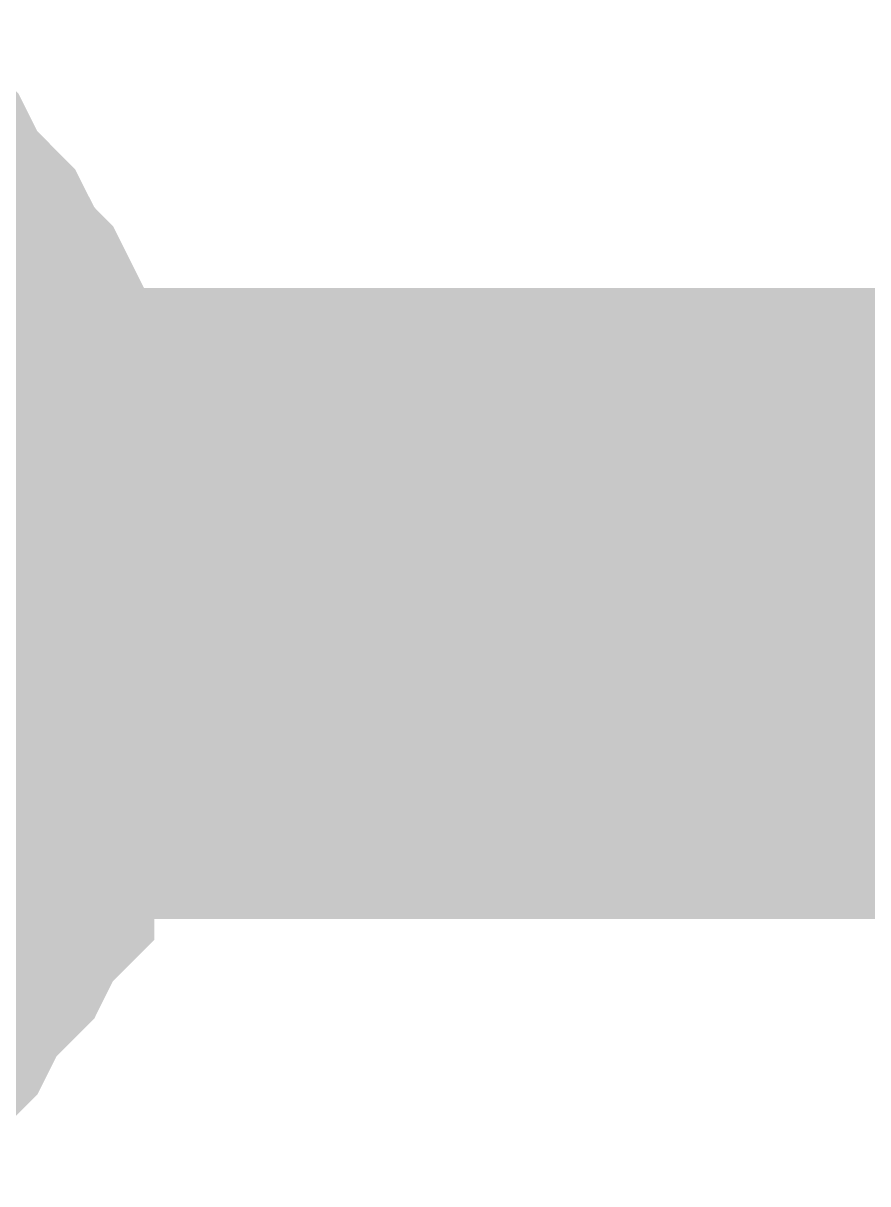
# Model space of a CAD drawing. Header units: inches. Extents: x 0 to 841, y 0 to 594.
# Drawn here: x 468.194 to 469.197, y 391.807 to 393.185 of the extents above; entities that cross this region are included whole.
import ezdxf

# ---------------------------------------------------------------- set-up
doc = ezdxf.new("R2010")
doc.units = ezdxf.units.IN
doc.layers.add('Sheet', color=255, linetype='Continuous')

msp = doc.modelspace()

# ---------------------------------------------------------------- linework, layer by layer
at = {"layer": 'Sheet'}
for points in [[(468.0432, 393.0354, 0.2997, 0.2997, 0), (468.0656, 393.0129, 0.2997, 0.2997, 0), (468.0881, 392.968, 0.2997, 0.2997, 0), (468.1106, 392.9456, 0.2997, 0.2997, 0), (468.133, 392.9231, 0.2997, 0.2997, 0), (468.1555, 392.8782, 0.2997, 0.2997, 0), (468.1779, 392.8557, 0.2997, 0.2997, 0), (468.2004, 392.8108, 0.2997, 0.2997, 0), (468.2004, 392.7883, 0.2997, 0.2997, 0), (468.2228, 392.7434, 0.2997, 0.2997, 0), (468.2228, 392.721, 0.2997, 0.2997, 0), (468.2453, 392.676, 0.2997, 0.2997, 0), (468.2453, 392.6536, 0.2997, 0.2997, 0), (468.2678, 392.6087, 0.2997, 0.2997, 0), (468.2678, 392.5637, 0.2997, 0.2997, 0), (468.2678, 392.5413, 0.2997, 0.2997, 0), (468.2678, 392.4964, 0.2997, 0.2997, 0)], [(468.0432, 393.0354, 0.2997, 0.2997, 0), (468.0656, 393.0129, 0.2997, 0.2997, 0), (468.0881, 392.968, 0.2997, 0.2997, 0), (468.1106, 392.9456, 0.2997, 0.2997, 0), (468.133, 392.9231, 0.2997, 0.2997, 0), (468.1555, 392.8782, 0.2997, 0.2997, 0), (468.1779, 392.8557, 0.2997, 0.2997, 0), (468.2004, 392.8108, 0.2997, 0.2997, 0), (468.2004, 392.7883, 0.2997, 0.2997, 0), (468.2228, 392.7434, 0.2997, 0.2997, 0), (468.2228, 392.721, 0.2997, 0.2997, 0), (468.2453, 392.676, 0.2997, 0.2997, 0), (468.2453, 392.6536, 0.2997, 0.2997, 0), (468.2678, 392.6087, 0.2997, 0.2997, 0), (468.2678, 392.5637, 0.2997, 0.2997, 0), (468.2678, 392.5413, 0.2997, 0.2997, 0), (468.2678, 392.4964, 0.2997, 0.2997, 0)], [(468.133, 392.9231, 0.0991, 0.0991, 0), (468.1555, 392.8782, 0.0991, 0.0991, 0), (468.1779, 392.8557, 0.0991, 0.0991, 0), (468.2004, 392.8108, 0.0991, 0.0991, 0), (468.2004, 392.7883, 0.0991, 0.0991, 0), (468.2228, 392.7434, 0.0991, 0.0991, 0), (468.2228, 392.721, 0.0991, 0.0991, 0), (468.2453, 392.676, 0.0991, 0.0991, 0), (468.2453, 392.6536, 0.0991, 0.0991, 0), (468.2678, 392.6087, 0.0991, 0.0991, 0), (468.2678, 392.5637, 0.0991, 0.0991, 0), (468.2678, 392.5413, 0.0991, 0.0991, 0), (468.2678, 392.4964, 0.0991, 0.0991, 0)], [(468.133, 392.9231, 0.0991, 0.0991, 0), (468.1555, 392.8782, 0.0991, 0.0991, 0), (468.1779, 392.8557, 0.0991, 0.0991, 0), (468.2004, 392.8108, 0.0991, 0.0991, 0), (468.2004, 392.7883, 0.0991, 0.0991, 0), (468.2228, 392.7434, 0.0991, 0.0991, 0), (468.2228, 392.721, 0.0991, 0.0991, 0), (468.2453, 392.676, 0.0991, 0.0991, 0), (468.2453, 392.6536, 0.0991, 0.0991, 0), (468.2678, 392.6087, 0.0991, 0.0991, 0), (468.2678, 392.5637, 0.0991, 0.0991, 0), (468.2678, 392.5413, 0.0991, 0.0991, 0), (468.2678, 392.4964, 0.0991, 0.0991, 0)], [(472.5123, 392.4964, 0.7493, 0.7493, 0), (467.5042, 392.4964, 0.7493, 0.7493, 0), (447.5167, 392.4964, 0.7493, 0.7493, 0)], [(468.2678, 392.4964, 0.2997, 0.2997, 0), (468.2678, 392.4515, 0.2997, 0.2997, 0), (468.2678, 392.4065, 0.2997, 0.2997, 0), (468.2678, 392.3841, 0.2997, 0.2997, 0), (468.2453, 392.3392, 0.2997, 0.2997, 0), (468.2453, 392.2942, 0.2997, 0.2997, 0), (468.2228, 392.2718, 0.2997, 0.2997, 0), (468.2228, 392.2269, 0.2997, 0.2997, 0), (468.2004, 392.2044, 0.2997, 0.2997, 0), (468.2004, 392.1595, 0.2997, 0.2997, 0), (468.1779, 392.137, 0.2997, 0.2997, 0), (468.1555, 392.0921, 0.2997, 0.2997, 0), (468.133, 392.0696, 0.2997, 0.2997, 0), (468.1106, 392.0472, 0.2997, 0.2997, 0), (468.0881, 392.0023, 0.2997, 0.2997, 0), (468.0656, 391.9798, 0.2997, 0.2997, 0), (468.0432, 391.9574, 0.2997, 0.2997, 0)], [(468.2678, 392.4964, 0.2997, 0.2997, 0), (468.2678, 392.4515, 0.2997, 0.2997, 0), (468.2678, 392.4065, 0.2997, 0.2997, 0), (468.2678, 392.3841, 0.2997, 0.2997, 0), (468.2453, 392.3392, 0.2997, 0.2997, 0), (468.2453, 392.2942, 0.2997, 0.2997, 0), (468.2228, 392.2718, 0.2997, 0.2997, 0), (468.2228, 392.2269, 0.2997, 0.2997, 0), (468.2004, 392.2044, 0.2997, 0.2997, 0), (468.2004, 392.1595, 0.2997, 0.2997, 0), (468.1779, 392.137, 0.2997, 0.2997, 0), (468.1555, 392.0921, 0.2997, 0.2997, 0), (468.133, 392.0696, 0.2997, 0.2997, 0), (468.1106, 392.0472, 0.2997, 0.2997, 0), (468.0881, 392.0023, 0.2997, 0.2997, 0), (468.0656, 391.9798, 0.2997, 0.2997, 0), (468.0432, 391.9574, 0.2997, 0.2997, 0)], [(468.2678, 392.4964, 0.2997, 0.2997, 0), (468.2678, 392.4964, 0.2997, 0.2997, 0), (468.2678, 392.4964, 0.2997, 0.2997, 0), (468.2678, 392.4964, 0.2997, 0.2997, 0), (468.2678, 392.4964, 0.2997, 0.2997, 0), (468.2678, 392.4964, 0.2997, 0.2997, 0), (468.2678, 392.4964, 0.2997, 0.2997, 0), (468.2678, 392.4964, 0.2997, 0.2997, 0), (468.2678, 392.4964, 0.2997, 0.2997, 0), (468.2678, 392.4964, 0.2997, 0.2997, 0), (468.2678, 392.4964, 0.2997, 0.2997, 0), (468.2678, 392.4964, 0.2997, 0.2997, 0), (468.2678, 392.4964, 0.2997, 0.2997, 0), (468.2678, 392.4964, 0.2997, 0.2997, 0), (468.2678, 392.4964, 0.2997, 0.2997, 0), (468.2678, 392.4964, 0.2997, 0.2997, 0), (468.2678, 392.4964, 0.2997, 0.2997, 0), (468.2678, 392.4964, 0.2997, 0.2997, 0), (468.2678, 392.4964, 0.2997, 0.2997, 0), (468.2678, 392.4964, 0.2997, 0.2997, 0), (468.2678, 392.4964, 0.2997, 0.2997, 0), (468.2678, 392.4964, 0.2997, 0.2997, 0), (468.2678, 392.4964, 0.2997, 0.2997, 0), (468.2678, 392.4964, 0.2997, 0.2997, 0), (468.2678, 392.4964, 0.2997, 0.2997, 0), (468.2678, 392.4964, 0.2997, 0.2997, 0), (468.2678, 392.4964, 0.2997, 0.2997, 0), (468.2678, 392.4964, 0.2997, 0.2997, 0), (468.2678, 392.4964, 0.2997, 0.2997, 0), (468.2678, 392.4964, 0.2997, 0.2997, 0), (468.2678, 392.4964, 0.2997, 0.2997, 0), (468.2678, 392.4964, 0.2997, 0.2997, 0), (468.2678, 392.4964, 0.2997, 0.2997, 0)], [(468.2678, 392.4964, 0.2997, 0.2997, 0), (468.2678, 392.4964, 0.2997, 0.2997, 0)], [(468.2678, 392.4964, 0.2997, 0.2997, 0), (468.2678, 392.4964, 0.2997, 0.2997, 0), (468.2678, 392.4964, 0.2997, 0.2997, 0), (468.2678, 392.4964, 0.2997, 0.2997, 0), (468.2678, 392.4964, 0.2997, 0.2997, 0), (468.2678, 392.4964, 0.2997, 0.2997, 0), (468.2678, 392.4964, 0.2997, 0.2997, 0), (468.2678, 392.4964, 0.2997, 0.2997, 0), (468.2678, 392.4964, 0.2997, 0.2997, 0), (468.2678, 392.4964, 0.2997, 0.2997, 0), (468.2678, 392.4964, 0.2997, 0.2997, 0), (468.2678, 392.4964, 0.2997, 0.2997, 0), (468.2678, 392.4964, 0.2997, 0.2997, 0), (468.2678, 392.4964, 0.2997, 0.2997, 0), (468.2678, 392.4964, 0.2997, 0.2997, 0), (468.2678, 392.4964, 0.2997, 0.2997, 0), (468.2678, 392.4964, 0.2997, 0.2997, 0), (468.2678, 392.4964, 0.2997, 0.2997, 0), (468.2678, 392.4964, 0.2997, 0.2997, 0), (468.2678, 392.4964, 0.2997, 0.2997, 0), (468.2678, 392.4964, 0.2997, 0.2997, 0), (468.2678, 392.4964, 0.2997, 0.2997, 0), (468.2678, 392.4964, 0.2997, 0.2997, 0), (468.2678, 392.4964, 0.2997, 0.2997, 0), (468.2678, 392.4964, 0.2997, 0.2997, 0), (468.2678, 392.4964, 0.2997, 0.2997, 0), (468.2678, 392.4964, 0.2997, 0.2997, 0), (468.2678, 392.4964, 0.2997, 0.2997, 0), (468.2678, 392.4964, 0.2997, 0.2997, 0), (468.2678, 392.4964, 0.2997, 0.2997, 0), (468.2678, 392.4964, 0.2997, 0.2997, 0), (468.2678, 392.4964, 0.2997, 0.2997, 0), (468.2678, 392.4964, 0.2997, 0.2997, 0)], [(468.2678, 392.4964, 0.2997, 0.2997, 0), (468.2678, 392.4964, 0.2997, 0.2997, 0)], [(468.2678, 392.4964, 0.0991, 0.0991, 0), (468.2678, 392.4515, 0.0991, 0.0991, 0), (468.2678, 392.4065, 0.0991, 0.0991, 0), (468.2678, 392.3841, 0.0991, 0.0991, 0), (468.2453, 392.3392, 0.0991, 0.0991, 0), (468.2453, 392.2942, 0.0991, 0.0991, 0), (468.2228, 392.2718, 0.0991, 0.0991, 0), (468.2228, 392.2269, 0.0991, 0.0991, 0), (468.2004, 392.2044, 0.0991, 0.0991, 0), (468.2004, 392.1595, 0.0991, 0.0991, 0), (468.1779, 392.137, 0.0991, 0.0991, 0), (468.1555, 392.0921, 0.0991, 0.0991, 0), (468.133, 392.0696, 0.0991, 0.0991, 0)], [(468.2678, 392.4964, 0.0991, 0.0991, 0), (468.2678, 392.4515, 0.0991, 0.0991, 0), (468.2678, 392.4065, 0.0991, 0.0991, 0), (468.2678, 392.3841, 0.0991, 0.0991, 0), (468.2453, 392.3392, 0.0991, 0.0991, 0), (468.2453, 392.2942, 0.0991, 0.0991, 0), (468.2228, 392.2718, 0.0991, 0.0991, 0), (468.2228, 392.2269, 0.0991, 0.0991, 0), (468.2004, 392.2044, 0.0991, 0.0991, 0), (468.2004, 392.1595, 0.0991, 0.0991, 0), (468.1779, 392.137, 0.0991, 0.0991, 0), (468.1555, 392.0921, 0.0991, 0.0991, 0), (468.133, 392.0696, 0.0991, 0.0991, 0)], [(468.2678, 392.4964, 0.0991, 0.0991, 0), (468.2678, 392.4964, 0.0991, 0.0991, 0), (468.2678, 392.4964, 0.0991, 0.0991, 0), (468.2678, 392.4964, 0.0991, 0.0991, 0), (468.2678, 392.4964, 0.0991, 0.0991, 0), (468.2678, 392.4964, 0.0991, 0.0991, 0), (468.2678, 392.4964, 0.0991, 0.0991, 0), (468.2678, 392.4964, 0.0991, 0.0991, 0), (468.2678, 392.4964, 0.0991, 0.0991, 0), (468.2678, 392.4964, 0.0991, 0.0991, 0), (468.2678, 392.4964, 0.0991, 0.0991, 0), (468.2678, 392.4964, 0.0991, 0.0991, 0), (468.2678, 392.4964, 0.0991, 0.0991, 0), (468.2678, 392.4964, 0.0991, 0.0991, 0), (468.2678, 392.4964, 0.0991, 0.0991, 0), (468.2678, 392.4964, 0.0991, 0.0991, 0), (468.2678, 392.4964, 0.0991, 0.0991, 0), (468.2678, 392.4964, 0.0991, 0.0991, 0), (468.2678, 392.4964, 0.0991, 0.0991, 0), (468.2678, 392.4964, 0.0991, 0.0991, 0), (468.2678, 392.4964, 0.0991, 0.0991, 0), (468.2678, 392.4964, 0.0991, 0.0991, 0), (468.2678, 392.4964, 0.0991, 0.0991, 0), (468.2678, 392.4964, 0.0991, 0.0991, 0), (468.2678, 392.4964, 0.0991, 0.0991, 0), (468.2678, 392.4964, 0.0991, 0.0991, 0), (468.2678, 392.4964, 0.0991, 0.0991, 0), (468.2678, 392.4964, 0.0991, 0.0991, 0), (468.2678, 392.4964, 0.0991, 0.0991, 0), (468.2678, 392.4964, 0.0991, 0.0991, 0), (468.2678, 392.4964, 0.0991, 0.0991, 0), (468.2678, 392.4964, 0.0991, 0.0991, 0), (468.2678, 392.4964, 0.0991, 0.0991, 0)], [(468.2678, 392.4964, 0.0991, 0.0991, 0), (468.2678, 392.4964, 0.0991, 0.0991, 0)], [(468.2678, 392.4964, 0.0991, 0.0991, 0), (468.2678, 392.4964, 0.0991, 0.0991, 0), (468.2678, 392.4964, 0.0991, 0.0991, 0), (468.2678, 392.4964, 0.0991, 0.0991, 0), (468.2678, 392.4964, 0.0991, 0.0991, 0), (468.2678, 392.4964, 0.0991, 0.0991, 0), (468.2678, 392.4964, 0.0991, 0.0991, 0), (468.2678, 392.4964, 0.0991, 0.0991, 0), (468.2678, 392.4964, 0.0991, 0.0991, 0), (468.2678, 392.4964, 0.0991, 0.0991, 0), (468.2678, 392.4964, 0.0991, 0.0991, 0), (468.2678, 392.4964, 0.0991, 0.0991, 0), (468.2678, 392.4964, 0.0991, 0.0991, 0), (468.2678, 392.4964, 0.0991, 0.0991, 0), (468.2678, 392.4964, 0.0991, 0.0991, 0), (468.2678, 392.4964, 0.0991, 0.0991, 0), (468.2678, 392.4964, 0.0991, 0.0991, 0), (468.2678, 392.4964, 0.0991, 0.0991, 0), (468.2678, 392.4964, 0.0991, 0.0991, 0), (468.2678, 392.4964, 0.0991, 0.0991, 0), (468.2678, 392.4964, 0.0991, 0.0991, 0), (468.2678, 392.4964, 0.0991, 0.0991, 0), (468.2678, 392.4964, 0.0991, 0.0991, 0), (468.2678, 392.4964, 0.0991, 0.0991, 0), (468.2678, 392.4964, 0.0991, 0.0991, 0), (468.2678, 392.4964, 0.0991, 0.0991, 0), (468.2678, 392.4964, 0.0991, 0.0991, 0), (468.2678, 392.4964, 0.0991, 0.0991, 0), (468.2678, 392.4964, 0.0991, 0.0991, 0), (468.2678, 392.4964, 0.0991, 0.0991, 0), (468.2678, 392.4964, 0.0991, 0.0991, 0), (468.2678, 392.4964, 0.0991, 0.0991, 0), (468.2678, 392.4964, 0.0991, 0.0991, 0)], [(468.2678, 392.4964, 0.0991, 0.0991, 0), (468.2678, 392.4964, 0.0991, 0.0991, 0)]]:
    msp.add_lwpolyline(points, format="xyseb", dxfattribs=at)

doc.saveas('drawing.dxf')
